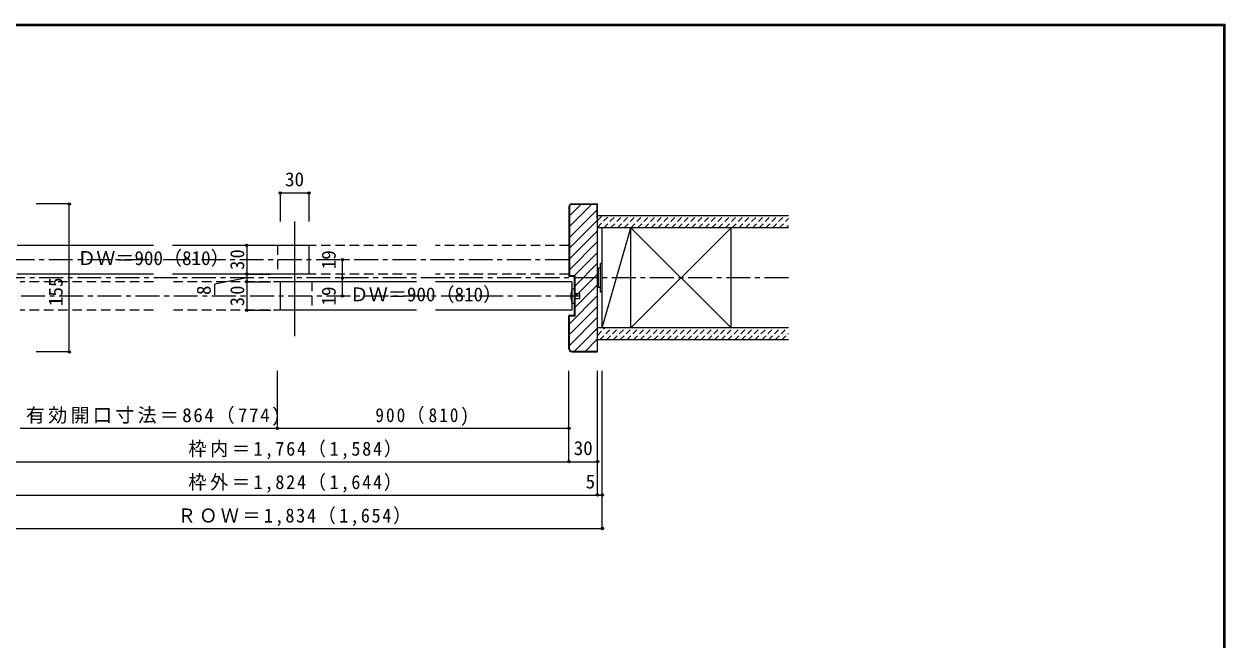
# Model space of a CAD drawing. Units: millimetres at full size, sheet at 1:5; some dimension numbers follow another scale. Extents: x -973 to 977, y -718 to 696.
# Drawn here: x -282 to 977, y 51 to 696 of the extents above; entities that cross this region are included whole.
import ezdxf
from ezdxf.enums import TextEntityAlignment as Align

# ---------------------------------------------------------------- set-up
doc = ezdxf.new("R2010")
doc.units = ezdxf.units.MM
doc.header["$LTSCALE"] = 5
doc.header["$PDMODE"] = 32
doc.header["$PDSIZE"] = 2.5
for name, pattern in [('CHAIN1', [8, 5, -1, 1, -1]), ('DASHED1', [1.8, 1.2, -0.6]), ('DASHED2', [3, 2, -1])]:
    doc.linetypes.add(name, pattern=pattern)
for name, color, linetype in [('0-1_通り芯', 4, 'CHAIN1'), ('0-2_柱', 7, 'Continuous'), ('0-3_仕上げ', 2, 'Continuous'), ('0-4_枠', 3, 'Continuous'), ('0-6_扉', 6, 'Continuous'), ('0-B_寸法', 7, 'Continuous'), ('0-C_ハッチ', 4, 'DASHED1'), ('F-1_枠', 6, 'Continuous')]:
    doc.layers.add(name, color=color, linetype=linetype)
doc.layers.add('0-7_金物', color=7, linetype='Continuous', lineweight=18)
doc.styles.add('ＭＳ ゴシック', font='')
doc.styles.get('ＭＳ ゴシック').set_extended_font_data('MS Gothic')

msp = doc.modelspace()

# ---------------------------------------------------------------- linework, layer by layer
at = {"layer": '0-1_通り芯'}
for p, q in [((289.153, 449), (-296.847, 449)), ((519.135, 430), (-515.847, 430)), ((300.135, 411), (-285.847, 411))]:
    msp.add_line(p, q, dxfattribs=at)
at = {"layer": '0-2_柱'}
for p, q in [((324.144, 377.5), (354.023, 482.5)), ((324.144, 377.5), (354.023, 482.5)), ((354.032, 377.5), (459.032, 482.5)), ((354.032, 482.5), (459.032, 377.5)), ((354.032, 377.5), (459.032, 482.5)), ((354.032, 482.5), (459.032, 377.5))]:
    msp.add_line(p, q, dxfattribs=at)
at = {"layer": '0-2_柱', "color": 3}
for p, q in [((324.153, 377.5), (324.153, 482.5)), ((354.032, 377.5), (354.032, 482.5)), ((459.032, 377.5), (459.032, 482.5))]:
    msp.add_line(p, q, dxfattribs=at)
at = {"layer": '0-3_仕上げ'}
for p, q in [((519.135, 495), (319.135, 495)), ((519.135, 495), (319.153, 495)), ((519.135, 482.5), (319.153, 482.5)), ((519.135, 482.5), (319.153, 482.5)), ((519.135, 365), (319.135, 365)), ((519.135, 377.5), (319.153, 377.5)), ((519.135, 377.5), (319.153, 377.5)), ((519.135, 365), (319.153, 365))]:
    msp.add_line(p, q, dxfattribs=at)
at = {"layer": '0-4_枠'}
for p, q in [((289.153, 504.5), (289.153, 431.5)), ((289.653, 504.5), (289.653, 432)), ((292.153, 507.5), (319.153, 507.5)), ((318.653, 507), (292.153, 507)), ((318.653, 492.5), (318.653, 507)), ((319.153, 352.5), (319.153, 507.5)), ((318.653, 492.5), (319.153, 492.5)), ((295.153, 431.5), (289.153, 431.5)), ((295.653, 432), (289.653, 432)), ((295.153, 390.5), (295.153, 431.5)), ((295.653, 390), (295.653, 432)), ((289.153, 355.5), (289.153, 390.5)), ((295.153, 390.5), (289.153, 390.5)), ((289.653, 355.5), (289.653, 390)), ((295.653, 390), (289.653, 390)), ((318.653, 367.5), (319.153, 367.5)), ((292.153, 352.5), (319.153, 352.5))]:
    msp.add_line(p, q, dxfattribs=at)
msp.add_lwpolyline([(318.653, 367.5), (318.653, 353), (292.153, 353)], dxfattribs=at)
for centre, radius, start, end in [((292.153, 504.5), 3, 90, 180), ((292.153, 504.5), 2.5, 90, 180), ((292.153, 355.5), 3, 180, 270), ((292.153, 355.5), 2.5, 180, 270)]:
    msp.add_arc(centre, radius, start, end, dxfattribs=at)
at = {"layer": '0-6_扉', "color": 3}
msp.add_line((1.653, 489), (1.653, 369), dxfattribs=at)
at = {"layer": '0-6_扉'}
for p, q in [((-146.097, 464), (-288.847, 464)), ((16.653, 464), (-126.097, 464)), ((16.653, 464), (16.653, 434)), ((-146.097, 434), (-288.847, 434)), ((16.653, 434), (-126.097, 434)), ((129.403, 426), (-13.347, 426)), ((-13.347, 426), (-13.347, 396)), ((292.153, 426), (149.403, 426)), ((292.153, 426), (292.153, 396)), ((129.403, 396), (-13.347, 396)), ((292.153, 396), (149.403, 396))]:
    msp.add_line(p, q, dxfattribs=at)
at = {"layer": '0-6_扉', "color": 2, "linetype": 'DASHED2'}
for p, q in [((-16.347, 464), (-16.347, 434)), ((129.403, 464), (-16.347, 464)), ((289.153, 464), (149.403, 464)), ((289.153, 464), (289.153, 434)), ((129.403, 434), (-16.347, 434)), ((289.153, 434), (149.403, 434)), ((-146.097, 426), (-285.847, 426)), ((19.653, 426), (-126.097, 426)), ((-146.097, 396), (-285.847, 396))]:
    msp.add_line(p, q, dxfattribs=at)
msp.add_lwpolyline([(19.653, 426), (19.653, 396), (-126.097, 396)], dxfattribs=at)
at = {"layer": '0-7_金物'}
for p, q in [((322.153, 415), (322.153, 445)), ((324.153, 445), (322.153, 445)), ((324.153, 415), (324.153, 445)), ((320.153, 439), (319.153, 439)), ((322.153, 440), (320.153, 440)), ((320.153, 420), (320.153, 440)), ((292.135, 418.5), (295.135, 418.5)), ((295.135, 418.5), (295.135, 403.5)), ((320.153, 421), (319.153, 421)), ((322.153, 420), (320.153, 420)), ((292.135, 403.5), (295.135, 403.5)), ((295.135, 413.5), (300.135, 413.5)), ((295.135, 408.5), (300.135, 408.5)), ((300.135, 413.5), (300.135, 408.5)), ((324.153, 415), (322.153, 415))]:
    msp.add_line(p, q, dxfattribs=at)
msp.add_arc((322.586, 411), 31.361, 166.16371, 193.83632, dxfattribs=at)
at = {"layer": '0-B_寸法', "color": 4}
for p, q in [((-13.347, 519), (-13.347, 489)), ((-13.347, 519), (16.653, 519)), ((16.653, 519), (16.653, 489)), ((-234.425, 507.5), (-268.947, 507.5)), ((-234.425, 352.5), (-234.425, 507.5)), ((-23.347, 464), (-48.393, 464)), ((-48.393, 464), (-48.393, 434)), ((51.653, 449), (51.653, 430)), ((-48.393, 430), (-81.849, 423.23)), ((-23.347, 434), (-48.393, 434)), ((-48.393, 434), (-23.347, 434)), ((-48.393, 434), (-48.393, 396)), ((51.653, 430), (51.653, 411)), ((-81.849, 412.186), (-81.849, 423.23)), ((-48.393, 426), (-23.347, 426)), ((-48.393, 396), (-23.347, 396)), ((-234.425, 352.5), (-268.947, 352.5)), ((-16.347, 272.5), (-16.347, 332.5)), ((289.153, 237.5), (289.153, 332.5)), ((319.135, 202.5), (319.135, 332.5)), ((319.153, 202.5), (319.153, 332.5)), ((324.153, 167.5), (324.153, 332.5)), ((-285.847, 272.5), (-16.347, 272.5)), ((-16.347, 272.5), (289.153, 272.5)), ((-315.847, 237.5), (319.135, 237.5)), ((-315.847, 202.5), (319.135, 202.5)), ((319.153, 202.5), (324.153, 202.5)), ((-320.847, 167.5), (324.153, 167.5))]:
    msp.add_line(p, q, dxfattribs=at)
at = {"layer": '0-B_寸法'}
for p in [(-13.347, 519), (16.653, 519), (-234.425, 507.5), (-48.393, 464), (51.653, 449), (-48.393, 434), (-48.393, 434), (51.653, 430), (-48.393, 426), (51.653, 411), (-48.393, 396), (-234.425, 352.5), (-16.347, 272.5), (289.153, 272.5), (289.153, 237.5), (319.135, 237.5), (319.135, 202.5), (319.153, 202.5), (324.153, 202.5), (324.153, 167.5)]:
    msp.add_point(p, dxfattribs=at)
at = {"layer": '0-C_ハッチ', "linetype": 'Continuous'}
for p, q in [((289.653, 495.014), (301.639, 507)), ((289.653, 483.701), (312.952, 507)), ((289.653, 472.387), (318.653, 501.387)), ((289.653, 461.073), (319.153, 490.573)), ((289.653, 449.759), (319.153, 479.259)), ((289.653, 438.446), (319.153, 467.946)), ((294.521, 432), (319.153, 456.632)), ((295.653, 421.818), (319.153, 445.318)), ((295.653, 410.505), (319.153, 434.005)), ((295.653, 399.191), (319.153, 422.691)), ((289.653, 381.877), (319.153, 411.377)), ((289.653, 370.563), (319.153, 400.063)), ((289.653, 359.25), (319.153, 388.75)), ((294.717, 353), (319.153, 377.436)), ((306.031, 353), (318.653, 365.622))]:
    msp.add_line(p, q, dxfattribs=at)
at = {"layer": '0-C_ハッチ'}
for p, q in [((319.153, 482.914), (331.239, 495)), ((319.153, 489.985), (324.168, 495)), ((319.153, 482.914), (331.239, 495)), ((319.153, 489.985), (324.168, 495)), ((325.81, 482.5), (338.31, 495)), ((325.81, 482.5), (338.31, 495)), ((332.882, 482.5), (345.382, 495)), ((332.882, 482.5), (345.382, 495)), ((339.953, 482.5), (352.453, 495)), ((339.953, 482.5), (352.453, 495)), ((347.024, 482.5), (359.524, 495)), ((347.024, 482.5), (359.524, 495)), ((354.095, 482.5), (366.595, 495)), ((354.095, 482.5), (366.595, 495)), ((361.166, 482.5), (373.666, 495)), ((361.166, 482.5), (373.666, 495)), ((368.237, 482.5), (380.737, 495)), ((368.237, 482.5), (380.737, 495)), ((375.308, 482.5), (387.808, 495)), ((375.308, 482.5), (387.808, 495)), ((382.379, 482.5), (394.879, 495)), ((382.379, 482.5), (394.879, 495)), ((389.45, 482.5), (401.95, 495)), ((389.45, 482.5), (401.95, 495)), ((396.521, 482.5), (409.021, 495)), ((396.521, 482.5), (409.021, 495)), ((403.592, 482.5), (416.092, 495)), ((403.592, 482.5), (416.092, 495)), ((410.663, 482.5), (423.163, 495)), ((410.663, 482.5), (423.163, 495)), ((417.734, 482.5), (430.234, 495)), ((417.734, 482.5), (430.234, 495)), ((424.805, 482.5), (437.305, 495)), ((424.805, 482.5), (437.305, 495)), ((431.877, 482.5), (444.377, 495)), ((431.877, 482.5), (444.377, 495)), ((438.948, 482.5), (451.448, 495)), ((438.948, 482.5), (451.448, 495)), ((446.019, 482.5), (458.519, 495)), ((446.019, 482.5), (458.519, 495)), ((453.09, 482.5), (465.59, 495)), ((453.09, 482.5), (465.59, 495)), ((460.161, 482.5), (472.661, 495)), ((460.161, 482.5), (472.661, 495)), ((467.232, 482.5), (479.732, 495)), ((467.232, 482.5), (479.732, 495)), ((474.303, 482.5), (486.803, 495)), ((474.303, 482.5), (486.803, 495)), ((481.374, 482.5), (493.874, 495)), ((481.374, 482.5), (493.874, 495)), ((488.445, 482.5), (500.945, 495)), ((488.445, 482.5), (500.945, 495)), ((495.516, 482.5), (508.016, 495)), ((495.516, 482.5), (508.016, 495)), ((502.587, 482.5), (515.087, 495)), ((502.587, 482.5), (515.087, 495)), ((509.658, 482.5), (519.153, 491.995)), ((509.658, 482.5), (519.153, 491.995)), ((516.729, 482.5), (519.153, 484.924)), ((516.729, 482.5), (519.153, 484.924)), ((319.153, 369.776), (326.877, 377.5)), ((319.153, 369.776), (326.877, 377.5)), ((321.448, 365), (333.948, 377.5)), ((321.448, 365), (333.948, 377.5)), ((328.519, 365), (341.019, 377.5)), ((328.519, 365), (341.019, 377.5)), ((335.59, 365), (348.09, 377.5)), ((335.59, 365), (348.09, 377.5)), ((342.661, 365), (355.161, 377.5)), ((342.661, 365), (355.161, 377.5)), ((349.732, 365), (362.232, 377.5)), ((349.732, 365), (362.232, 377.5)), ((356.803, 365), (369.303, 377.5)), ((356.803, 365), (369.303, 377.5)), ((363.874, 365), (376.374, 377.5)), ((363.874, 365), (376.374, 377.5)), ((370.945, 365), (383.445, 377.5)), ((370.945, 365), (383.445, 377.5)), ((378.016, 365), (390.516, 377.5)), ((378.016, 365), (390.516, 377.5)), ((385.087, 365), (397.587, 377.5)), ((385.087, 365), (397.587, 377.5)), ((392.158, 365), (404.658, 377.5)), ((392.158, 365), (404.658, 377.5)), ((399.229, 365), (411.729, 377.5)), ((399.229, 365), (411.729, 377.5)), ((406.3, 365), (418.8, 377.5)), ((406.3, 365), (418.8, 377.5)), ((413.371, 365), (425.871, 377.5)), ((413.371, 365), (425.871, 377.5)), ((420.442, 365), (432.943, 377.5)), ((420.443, 365), (432.943, 377.5)), ((427.514, 365), (440.014, 377.5)), ((427.514, 365), (440.014, 377.5)), ((434.585, 365), (447.085, 377.5)), ((434.585, 365), (447.085, 377.5)), ((441.656, 365), (454.156, 377.5)), ((441.656, 365), (454.156, 377.5)), ((448.727, 365), (461.227, 377.5)), ((448.727, 365), (461.227, 377.5)), ((455.798, 365), (468.298, 377.5)), ((455.798, 365), (468.298, 377.5)), ((462.869, 365), (475.369, 377.5)), ((462.869, 365), (475.369, 377.5)), ((469.94, 365), (482.44, 377.5)), ((469.94, 365), (482.44, 377.5)), ((477.011, 365), (489.511, 377.5)), ((477.011, 365), (489.511, 377.5)), ((484.082, 365), (496.582, 377.5)), ((484.082, 365), (496.582, 377.5)), ((491.153, 365), (503.653, 377.5)), ((491.153, 365), (503.653, 377.5)), ((498.224, 365), (510.724, 377.5)), ((498.224, 365), (510.724, 377.5)), ((505.295, 365), (517.795, 377.5)), ((505.295, 365), (517.795, 377.5)), ((512.366, 365), (519.153, 371.787)), ((512.366, 365), (519.153, 371.787))]:
    msp.add_line(p, q, dxfattribs=at)
at = {"layer": 'F-1_枠'}
for p, q in [((-973.347, 695.833), (976.653, 695.833)), ((-973.347, 695), (976.653, 695)), ((-973.347, 694.167), (976.653, 694.167)), ((974.986, 695.833), (974.986, -700.833)), ((975.82, 695.833), (975.82, -700.833)), ((976.653, 695.833), (976.653, -700.833))]:
    msp.add_line(p, q, dxfattribs=at)

# ---------------------------------------------------------------- texts
at = {"layer": '0-B_寸法', "style": 'ＭＳ ゴシック'}
for s, p in [('30', (-8.347, 521.5)), ('ＤＷ＝900（810）', (-226.097, 439)), ('ＤＷ＝900（810）', (59.403, 401)), ('30', (294.153, 240)), ('5', (306.653, 205))]:
    msp.add_text(s, height=14.66, dxfattribs=at).set_placement(p, align=Align.BOTTOM_LEFT)
for s, p in [('19', (49.153, 439)), ('155', (-236.925, 400.445)), ('8', (-81.849, 412.018)), ('19', (49.153, 401))]:
    msp.add_text(s, height=14.66, rotation=90, dxfattribs=at).set_placement(p, align=Align.BOTTOM_LEFT)
at = {"layer": '0-B_寸法', "char_height": 14.66, "attachment_point": 7, "rotation": 90, "style": 'ＭＳ ゴシック'}
for insert in [(-50.893, 438.375), (-50.893, 400.375)]:
    msp.add_mtext('\\T1.27;\\W0.95;30', dxfattribs=dict(at, insert=insert))
at = {"layer": '0-B_寸法', "char_height": 14.66, "attachment_point": 7, "style": 'ＭＳ ゴシック'}
for s, insert in [('\\T1.17;有効開口寸法＝864（774)', (-279.847, 275)), ('\\T1.24;\\W0.9;900（810)', (86.403, 275)), ('\\T1.2;\\W0.95;枠内＝1,764（1,584）', (-109.597, 240)), ('\\T1.2;\\W0.95;枠外＝1,824（1,644）', (-109.597, 205)), ('\\T1.19;\\W0.95;ＲＯＷ＝1,834（1,654）', (-120.847, 170))]:
    msp.add_mtext(s, dxfattribs=dict(at, insert=insert))

doc.saveas('drawing.dxf')
